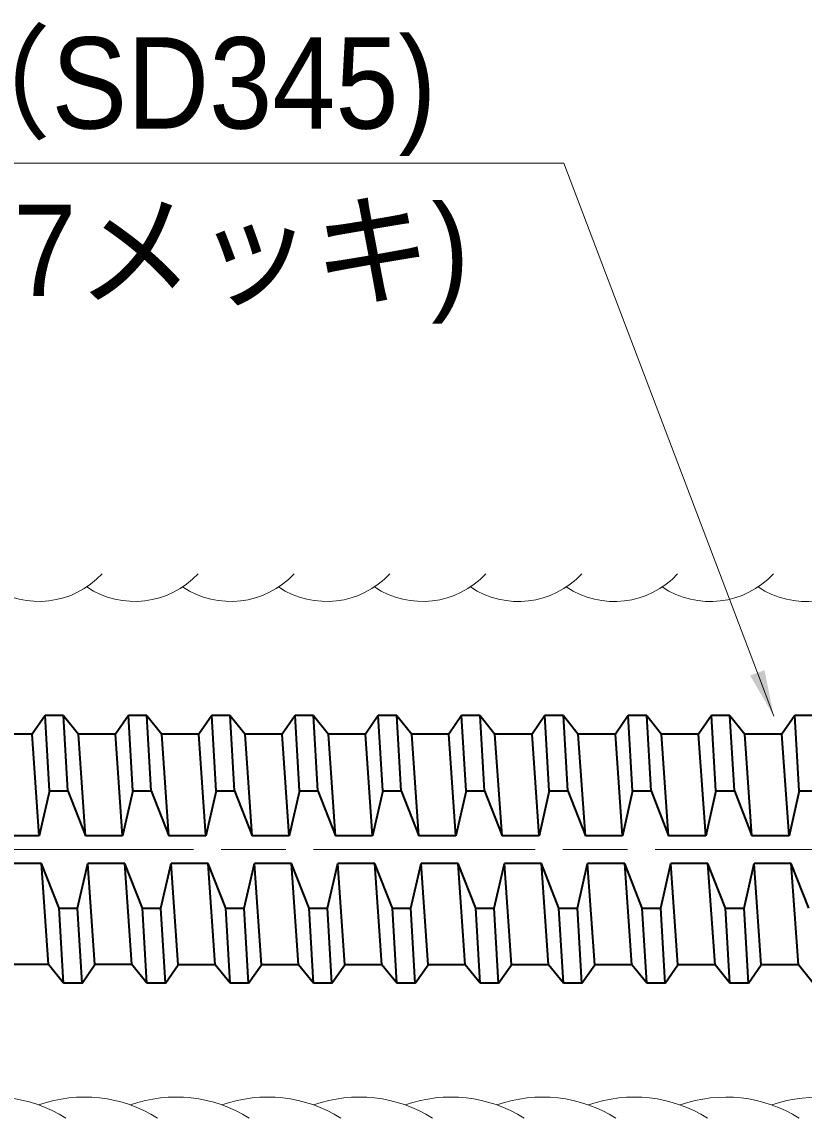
# Model space of a CAD drawing. Units: millimetres at full size, sheet at 1:2; details may follow other scales. Extents: x 2064 to 3746, y 986 to 2174.
# Drawn here: x 3303.4 to 3388.1, y 1869.9 to 1988.7 of the extents above; entities that cross this region are included whole.
import ezdxf
from ezdxf.enums import TextEntityAlignment as Align

# ---------------------------------------------------------------- set-up
doc = ezdxf.new("R2010")
doc.units = ezdxf.units.MM
doc.header["$LTSCALE"] = 2
doc.linetypes.add('CHAIN', pattern=[18.5, 12, -1.5, 3.5, -1.5])
for name, color, linetype, lineweight in [('1外形線', 7, 'Continuous', 35), ('2細い実線', 3, 'Continuous', 20), ('4中心線', 1, 'CHAIN', 15), ('6寸法線', 4, 'Continuous', 13)]:
    doc.layers.add(name, color=color, linetype=linetype, lineweight=lineweight)
doc.styles.add('ＭＳ Ｐゴシック', font='')
doc.styles.get('ＭＳ Ｐゴシック').set_extended_font_data('MS PGothic')

# ---------------------------------------------------------------- blocks, each defined once
blk = doc.blocks.new('filled_arrow')
at = {"color": 0, "linetype": 'Continuous', "lineweight": -2}
blk.add_solid([(7.5, 1.25), (0, 0), (7.5, -1.25)], dxfattribs=at)

msp = doc.modelspace()

# ---------------------------------------------------------------- linework, layer by layer
at = {"layer": '1外形線'}
for p, q in [((3305.909, 1913.541), (3304.516, 1911.537)), ((3306.385, 1905.368), (3305.909, 1913.541)), ((3307.909, 1913.541), (3305.909, 1913.541)), ((3308.385, 1905.368), (3307.909, 1913.541)), ((3307.909, 1913.541), (3309.526, 1911.537)), ((3314.933, 1913.541), (3313.54, 1911.536)), ((3315.408, 1905.368), (3314.933, 1913.541)), ((3316.933, 1913.541), (3314.933, 1913.541)), ((3317.408, 1905.367), (3316.933, 1913.541)), ((3316.933, 1913.541), (3318.55, 1911.536)), ((3323.957, 1913.54), (3322.564, 1911.536)), ((3324.432, 1905.367), (3323.957, 1913.54)), ((3325.957, 1913.54), (3323.957, 1913.54)), ((3326.432, 1905.367), (3325.957, 1913.54)), ((3325.957, 1913.54), (3327.574, 1911.536)), ((3332.981, 1913.54), (3331.587, 1911.535)), ((3333.456, 1905.367), (3332.981, 1913.54)), ((3334.981, 1913.54), (3332.981, 1913.54)), ((3335.456, 1905.367), (3334.981, 1913.54)), ((3334.981, 1913.54), (3336.598, 1911.535)), ((3342.005, 1913.54), (3340.611, 1911.535)), ((3344.005, 1913.539), (3342.005, 1913.54)), ((3342.48, 1905.366), (3342.005, 1913.54)), ((3344.48, 1905.366), (3344.005, 1913.539)), ((3344.005, 1913.539), (3345.622, 1911.535)), ((3351.029, 1913.539), (3349.635, 1911.534)), ((3351.504, 1905.366), (3351.029, 1913.539)), ((3353.029, 1913.539), (3351.029, 1913.539)), ((3353.504, 1905.366), (3353.029, 1913.539)), ((3353.029, 1913.539), (3354.645, 1911.535)), ((3360.052, 1913.539), (3358.659, 1911.534)), ((3360.528, 1905.366), (3360.052, 1913.539)), ((3362.052, 1913.538), (3360.052, 1913.539)), ((3362.528, 1905.365), (3362.052, 1913.538)), ((3362.052, 1913.538), (3363.669, 1911.534)), ((3369.076, 1913.538), (3367.683, 1911.534)), ((3369.551, 1905.365), (3369.076, 1913.538)), ((3371.076, 1913.538), (3369.076, 1913.538)), ((3371.551, 1905.365), (3371.076, 1913.538)), ((3371.076, 1913.538), (3372.693, 1911.534)), ((3378.1, 1913.538), (3376.707, 1911.533)), ((3378.575, 1905.365), (3378.1, 1913.538)), ((3380.1, 1913.538), (3378.1, 1913.538)), ((3380.575, 1905.364), (3380.1, 1913.538)), ((3380.1, 1913.538), (3381.717, 1911.533)), ((3387.124, 1913.537), (3385.73, 1911.533)), ((3387.599, 1905.364), (3387.124, 1913.537)), ((3389.124, 1913.537), (3387.124, 1913.537)), ((3304.516, 1911.537), (3300.502, 1911.537)), ((3305.28, 1900.518), (3304.516, 1911.536)), ((3310.29, 1900.518), (3309.526, 1911.537)), ((3313.54, 1911.537), (3309.526, 1911.537)), ((3314.304, 1900.518), (3313.54, 1911.536)), ((3319.314, 1900.518), (3318.55, 1911.536)), ((3322.564, 1911.536), (3318.55, 1911.536)), ((3323.328, 1900.517), (3322.563, 1911.535)), ((3328.338, 1900.517), (3327.574, 1911.536)), ((3331.588, 1911.536), (3327.574, 1911.536)), ((3332.352, 1900.517), (3331.587, 1911.535)), ((3340.611, 1911.535), (3336.598, 1911.535)), ((3337.362, 1900.517), (3336.598, 1911.535)), ((3341.376, 1900.517), (3340.611, 1911.534)), ((3349.635, 1911.535), (3345.622, 1911.535)), ((3346.386, 1900.516), (3345.622, 1911.535)), ((3350.399, 1900.516), (3349.635, 1911.534)), ((3358.659, 1911.535), (3354.645, 1911.535)), ((3355.41, 1900.516), (3354.645, 1911.535)), ((3359.423, 1900.516), (3358.659, 1911.533)), ((3367.683, 1911.534), (3363.669, 1911.534)), ((3364.433, 1900.515), (3363.669, 1911.534)), ((3368.447, 1900.515), (3367.683, 1911.533)), ((3376.707, 1911.534), (3372.693, 1911.534)), ((3373.457, 1900.515), (3372.693, 1911.534)), ((3377.471, 1900.515), (3376.706, 1911.532)), ((3385.73, 1911.533), (3381.717, 1911.533)), ((3382.481, 1900.515), (3381.717, 1911.533)), ((3386.495, 1900.514), (3385.73, 1911.532)), ((3306.385, 1905.368), (3305.28, 1900.518)), ((3306.385, 1905.368), (3308.385, 1905.368)), ((3308.385, 1905.368), (3310.29, 1900.518)), ((3315.408, 1905.368), (3314.304, 1900.518)), ((3315.408, 1905.368), (3317.408, 1905.367)), ((3317.408, 1905.367), (3319.314, 1900.518)), ((3324.432, 1905.367), (3323.328, 1900.517)), ((3324.432, 1905.367), (3326.432, 1905.367)), ((3326.432, 1905.367), (3328.338, 1900.517)), ((3333.456, 1905.367), (3332.352, 1900.517)), ((3333.456, 1905.367), (3335.456, 1905.367)), ((3335.456, 1905.367), (3337.362, 1900.517)), ((3342.48, 1905.366), (3341.376, 1900.516)), ((3342.48, 1905.366), (3344.48, 1905.366)), ((3344.48, 1905.366), (3346.386, 1900.516)), ((3351.504, 1905.366), (3350.399, 1900.516)), ((3351.504, 1905.366), (3353.504, 1905.366)), ((3353.504, 1905.366), (3355.41, 1900.516)), ((3360.528, 1905.366), (3359.423, 1900.516)), ((3360.528, 1905.366), (3362.528, 1905.365)), ((3362.528, 1905.365), (3364.433, 1900.515)), ((3369.551, 1905.365), (3368.447, 1900.515)), ((3369.551, 1905.365), (3371.551, 1905.365)), ((3371.551, 1905.365), (3373.457, 1900.515)), ((3378.575, 1905.365), (3377.471, 1900.515)), ((3378.575, 1905.365), (3380.575, 1905.364)), ((3380.575, 1905.364), (3382.481, 1900.515)), ((3387.599, 1905.364), (3386.495, 1900.514)), ((3387.599, 1905.364), (3389.599, 1905.364)), ((3305.28, 1900.518), (3301.267, 1900.519)), ((3314.304, 1900.518), (3310.29, 1900.518)), ((3323.328, 1900.517), (3319.314, 1900.518)), ((3332.352, 1900.517), (3328.338, 1900.517)), ((3341.376, 1900.517), (3337.362, 1900.517)), ((3350.399, 1900.516), (3346.386, 1900.516)), ((3359.423, 1900.516), (3355.41, 1900.516)), ((3368.447, 1900.515), (3364.433, 1900.515)), ((3377.471, 1900.515), (3373.457, 1900.515)), ((3386.495, 1900.514), (3382.481, 1900.515)), ((3305.528, 1897.518), (3301.514, 1897.519)), ((3307.434, 1892.668), (3305.528, 1897.518)), ((3306.292, 1886.542), (3305.528, 1897.518)), ((3309.434, 1892.668), (3310.538, 1897.518)), ((3314.552, 1897.517), (3310.538, 1897.518)), ((3311.302, 1886.542), (3310.538, 1897.518)), ((3316.458, 1892.667), (3314.552, 1897.517)), ((3315.316, 1886.542), (3314.552, 1897.517)), ((3318.458, 1892.668), (3319.562, 1897.517)), ((3323.576, 1897.517), (3319.562, 1897.518)), ((3320.326, 1886.541), (3319.562, 1897.517)), ((3325.481, 1892.667), (3323.576, 1897.517)), ((3324.34, 1886.541), (3323.576, 1897.517)), ((3327.481, 1892.668), (3328.586, 1897.517)), ((3332.599, 1897.516), (3328.586, 1897.518)), ((3329.35, 1886.541), (3328.586, 1897.517)), ((3334.505, 1892.667), (3332.599, 1897.516)), ((3333.364, 1886.541), (3332.599, 1897.516)), ((3336.505, 1892.667), (3337.61, 1897.516)), ((3341.623, 1897.516), (3337.61, 1897.517)), ((3338.374, 1886.54), (3337.61, 1897.516)), ((3343.529, 1892.666), (3341.623, 1897.516)), ((3342.388, 1886.54), (3341.623, 1897.516)), ((3345.529, 1892.667), (3346.633, 1897.516)), ((3347.398, 1886.54), (3346.633, 1897.516)), ((3350.647, 1897.516), (3346.634, 1897.517)), ((3351.411, 1886.54), (3350.647, 1897.516)), ((3352.553, 1892.666), (3350.647, 1897.515)), ((3354.553, 1892.666), (3355.657, 1897.515)), ((3359.671, 1897.515), (3355.657, 1897.516)), ((3356.422, 1886.54), (3355.657, 1897.515)), ((3361.577, 1892.665), (3359.671, 1897.515)), ((3360.435, 1886.539), (3359.671, 1897.515)), ((3363.577, 1892.666), (3364.681, 1897.515)), ((3368.695, 1897.515), (3364.681, 1897.516)), ((3365.445, 1886.539), (3364.681, 1897.515)), ((3369.459, 1886.539), (3368.695, 1897.515)), ((3370.601, 1892.665), (3368.695, 1897.514)), ((3372.601, 1892.665), (3373.705, 1897.514)), ((3377.719, 1897.514), (3373.705, 1897.515)), ((3374.469, 1886.539), (3373.705, 1897.514)), ((3379.624, 1892.664), (3377.719, 1897.514)), ((3378.483, 1886.538), (3377.719, 1897.514)), ((3381.624, 1892.665), (3382.729, 1897.514)), ((3386.742, 1897.514), (3382.729, 1897.515)), ((3383.493, 1886.538), (3382.729, 1897.514)), ((3388.648, 1892.664), (3386.742, 1897.514)), ((3387.507, 1886.538), (3386.742, 1897.514)), ((3307.434, 1892.668), (3309.434, 1892.668)), ((3307.909, 1884.539), (3307.434, 1892.668)), ((3309.909, 1884.539), (3309.434, 1892.668)), ((3316.458, 1892.667), (3318.458, 1892.668)), ((3316.933, 1884.539), (3316.458, 1892.667)), ((3318.933, 1884.538), (3318.458, 1892.668)), ((3325.481, 1892.667), (3327.481, 1892.668)), ((3325.957, 1884.538), (3325.481, 1892.667)), ((3327.957, 1884.538), (3327.481, 1892.668)), ((3334.505, 1892.667), (3336.505, 1892.667)), ((3334.98, 1884.538), (3334.505, 1892.667)), ((3336.98, 1884.538), (3336.505, 1892.667)), ((3343.529, 1892.666), (3345.529, 1892.667)), ((3344.004, 1884.537), (3343.529, 1892.666)), ((3346.004, 1884.537), (3345.529, 1892.667)), ((3352.553, 1892.666), (3354.553, 1892.666)), ((3353.028, 1884.537), (3352.553, 1892.666)), ((3355.028, 1884.537), (3354.553, 1892.666)), ((3361.577, 1892.665), (3363.577, 1892.666)), ((3362.052, 1884.537), (3361.577, 1892.665)), ((3364.052, 1884.536), (3363.577, 1892.666)), ((3370.601, 1892.665), (3372.601, 1892.665)), ((3371.076, 1884.536), (3370.601, 1892.665)), ((3373.076, 1884.536), (3372.601, 1892.665)), ((3379.624, 1892.664), (3381.624, 1892.665)), ((3380.1, 1884.536), (3379.624, 1892.664)), ((3382.099, 1884.535), (3381.624, 1892.665)), ((3306.292, 1886.542), (3302.279, 1886.542)), ((3307.909, 1884.539), (3306.292, 1886.542)), ((3309.909, 1884.539), (3311.302, 1886.542)), ((3315.316, 1886.542), (3311.302, 1886.542)), ((3316.933, 1884.539), (3315.316, 1886.542)), ((3318.933, 1884.538), (3320.326, 1886.541)), ((3324.34, 1886.541), (3320.326, 1886.541)), ((3325.957, 1884.538), (3324.34, 1886.541)), ((3327.957, 1884.538), (3329.35, 1886.541)), ((3333.364, 1886.541), (3329.35, 1886.541)), ((3334.98, 1884.538), (3333.364, 1886.541)), ((3336.98, 1884.538), (3338.374, 1886.54)), ((3342.388, 1886.54), (3338.374, 1886.54)), ((3344.004, 1884.537), (3342.388, 1886.54)), ((3346.004, 1884.537), (3347.398, 1886.54)), ((3351.411, 1886.54), (3347.398, 1886.54)), ((3353.028, 1884.537), (3351.411, 1886.54)), ((3355.028, 1884.537), (3356.422, 1886.54)), ((3360.435, 1886.539), (3356.422, 1886.54)), ((3362.052, 1884.537), (3360.435, 1886.539)), ((3364.052, 1884.536), (3365.445, 1886.539)), ((3369.459, 1886.539), (3365.445, 1886.539)), ((3371.076, 1884.536), (3369.459, 1886.539)), ((3373.076, 1884.536), (3374.469, 1886.539)), ((3378.483, 1886.538), (3374.469, 1886.539)), ((3380.1, 1884.536), (3378.483, 1886.538)), ((3382.099, 1884.535), (3383.493, 1886.538)), ((3387.507, 1886.538), (3383.493, 1886.538)), ((3389.123, 1884.535), (3387.507, 1886.538)), ((3309.909, 1884.539), (3307.909, 1884.539)), ((3318.933, 1884.538), (3316.933, 1884.539)), ((3327.957, 1884.538), (3325.957, 1884.538)), ((3336.98, 1884.538), (3334.98, 1884.538)), ((3346.004, 1884.537), (3344.004, 1884.537)), ((3355.028, 1884.537), (3353.028, 1884.537)), ((3364.052, 1884.536), (3362.052, 1884.537)), ((3373.076, 1884.536), (3371.076, 1884.536)), ((3382.099, 1884.535), (3380.1, 1884.536))]:
    msp.add_line(p, q, dxfattribs=at)
at = {"layer": '2細い実線'}
for centre, radius, start, end in [((3305.225, 1935.265), 9.363, 236.29836, 317.16495), ((3315.615, 1935.265), 9.363, 236.29836, 317.16495), ((3326.005, 1935.264), 9.363, 236.29836, 317.16495), ((3336.395, 1935.264), 9.363, 236.29836, 317.16495), ((3346.785, 1935.264), 9.363, 236.29836, 317.16495), ((3357.175, 1935.263), 9.363, 236.29836, 317.16495), ((3367.565, 1935.263), 9.363, 236.29836, 317.16495), ((3377.955, 1935.263), 9.363, 236.29836, 317.16495), ((3388.345, 1935.262), 9.363, 236.29836, 317.16495), ((3300.246, 1857.246), 14.948, 58.00506, 109.39786), ((3310.176, 1857.245), 14.948, 58.00506, 109.39786), ((3320.106, 1857.245), 14.948, 58.00506, 109.39786), ((3330.035, 1857.244), 14.948, 58.00506, 109.39786), ((3339.965, 1857.243), 14.948, 58.00506, 109.39786), ((3349.895, 1857.243), 14.948, 58.00506, 109.39786), ((3359.825, 1857.242), 14.948, 58.00506, 109.39786), ((3369.755, 1857.242), 14.948, 58.00506, 109.39786), ((3379.685, 1857.241), 14.948, 58.00506, 109.39786), ((3389.615, 1857.24), 14.948, 58.00506, 109.39786)]:
    msp.add_arc(centre, radius, start, end, dxfattribs=at)
at = {"layer": '4中心線'}
msp.add_line((3654.994, 1899.038), (2217.271, 1899.038), dxfattribs=at)
at = {"layer": '6寸法線'}
msp.add_lwpolyline([(3384.84, 1913.488), (3383.067, 1918.163), (3362.107, 1973.415), (3228.336, 1973.415)], dxfattribs=at)

# ---------------------------------------------------------------- block references
at = {"layer": '6寸法線', "xscale": 0.667, "yscale": 0.667, "rotation": 110.8}
msp.add_blockref('filled_arrow', (3384.84, 1913.488), dxfattribs=at)

# ---------------------------------------------------------------- texts
at = {"layer": '6寸法線', "style": 'ＭＳ Ｐゴシック', "width": 0.95}
for s, p in [('D25補強材（SD345)', (3232.731, 1974.179)), ('(HDZT77メッキ)', (3258.723, 1956.019))]:
    msp.add_text(s, height=9.897, dxfattribs=at).set_placement(p, align=Align.BOTTOM_LEFT)

doc.saveas('drawing.dxf')
